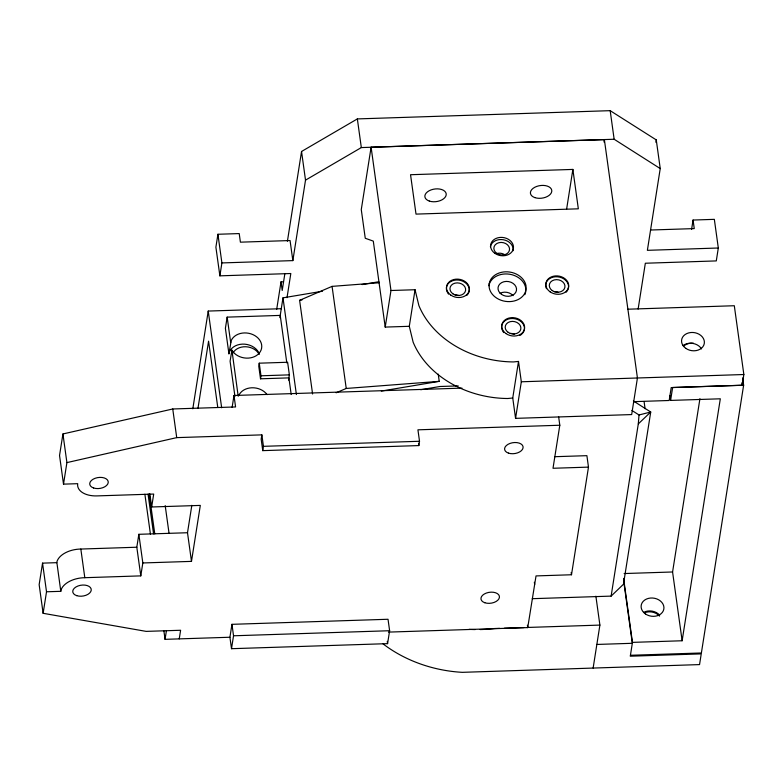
<?xml version="1.0" encoding="UTF-8"?>
<svg xmlns="http://www.w3.org/2000/svg" width="783" height="783" viewBox="0 0 783 783"><rect width="100%" height="100%" fill="white"/><g stroke="black" fill="none" stroke-linecap="round" stroke-linejoin="round"><path stroke-width="1.17" d="M179.248 638.879L180.609 630.266L146.147 631.382L43.124 613.304L46.52 591.782L60.8 591.322L56.826 562.204A21.513 12.714 -7.9 0 1 80.835 549.049L136.81 547.229L138.845 534.309L187.499 532.734L191.825 505.338M60.8 591.322L60.8 590.852A21.513 12.714 -7.9 0 1 84.809 577.697L140.783 575.877L142.829 562.957L138.845 534.309M532.254 598.692L611.122 596.108L638.302 423.897L639.016 414.97L631.881 410.439M219.876 275.841L221.902 262.931L292.852 260.612L290.062 240.547L240.401 242.172L239.216 233.579L217.928 234.264L215.893 247.174L219.876 275.841L290.816 273.521L287.018 297.667M286.813 362.891L280.226 315.402L227.158 317.135L225.396 328.322L228.93 353.789L229.478 351.724A15.777 12.528 8.9 0 1 244.795 344.168A15.777 12.528 8.9 0 1 259.418 354.18M228.93 353.789L231.239 340.527A15.777 12.528 8.9 0 1 254.906 335.643A15.777 12.528 8.9 0 1 256.305 355.658A15.777 12.528 8.9 0 1 231.915 350.187L230.094 361.208L234.939 396.404M288.536 380.117L289.367 374.861L287.615 362.255L259.242 363.185L258.762 366.19L260.514 378.806L288.888 377.876L291.198 394.515M260.514 378.806L260.984 375.791L259.242 363.185M276.683 309.393L281.019 281.86L283.446 281.782M287.41 241.272L301.543 151.481L357.351 118.918L610.182 110.667L656.262 139.903L660.235 168.57L647.375 250.325L718.314 248.005L714.341 219.348L693.063 220.043L691.585 229.429M284.846 273.747L282.213 290.464L281.019 281.86M279.874 317.634L282.986 297.843L322.527 291.207M292.852 260.612L305.517 180.139L301.543 151.481M512.748 398.009L515.566 418.357L631.675 414.569L637.431 377.993L604.368 139.609L371.103 147.214L361.276 209.609L365.26 238.267L373.295 241.115L385.216 327.088L409.294 326.305L413.14 342.181A94.038 74.698 8.9 0 0 507.775 398.508L512.748 398.009L518.503 361.433L513.531 361.932A94.038 74.698 8.9 0 1 418.895 305.605L415.049 289.73L390.971 290.513L385.216 327.088M409.294 326.305L415.049 289.73M515.566 418.357L521.321 381.781L518.503 361.433M566.638 209.022L572.872 169.422L410.546 174.717L416.008 214.111L578.334 208.816L572.872 169.422M603.987 142.007L604.368 139.609M655.89 142.3L656.262 139.903M638.125 309.079L645.339 263.235L716.288 260.915L718.314 248.005M593.132 668.065L599.895 625.088L595.883 596.176M623.591 578.412L632.458 642.373L630.295 656.203L701.235 653.883L699.552 664.591L462.342 672.333A119.779 95.144 8.9 0 1 383.112 643.929M632.458 642.373L682.13 640.758L672.577 571.981L699.933 398.684M633.711 401.659L669.181 400.495L671.207 387.595L742.157 385.275L743.85 374.519L734.307 305.732L627.888 309.207M56.826 562.664L42.546 563.134L39.15 584.656L43.124 613.304M461.97 388.123L233.99 395.484L235.585 406.945L172.749 408.98L62.934 433.958L59.537 455.491L63.511 484.139L77.703 483.679A21.513 12.714 -7.9 0 0 96.945 495.903L153.703 494.063L151.657 506.983L200.311 505.407L191.483 561.382L142.829 562.957M63.511 484.139L66.907 462.606L62.934 433.958M192.814 408.785L208.229 311.066L281.42 308.698M197.991 408.276L208.572 341.173L217.733 407.131M229.918 637.245L231.504 648.696L387.575 643.646L389.621 630.726L388.025 619.265L231.954 624.325L229.918 637.245L165.056 639.339L166.417 630.726M232.13 407.326L233.99 395.484M66.907 462.606L176.723 437.628L261.855 434.868L261.17 439.175L262.765 450.636L418.836 445.576L419.522 441.269L417.926 429.818L559.806 425.238L558.651 416.869M231.504 648.696L233.54 635.786L231.954 624.325M262.765 450.636L263.44 446.33L261.855 434.868M388.437 632.106L527.732 627.594L536.032 575.916L571.502 574.761L588.483 467.118L586.898 455.667L554.971 456.695M559.806 425.238L553.013 468.273L588.483 467.118M682.13 640.758L720.321 398.801L670.6 400.416L672.636 387.497L743.635 385.197L742.636 377.954M743.635 385.197L701.382 652.983L630.432 655.283M611.122 596.108L623.464 584.245L650.732 412.015L633.388 400.984M638.302 423.897L650.732 412.015L639.016 414.97M305.517 180.139L361.325 147.576L614.146 139.247L660.235 168.57M312.593 394.006L299.605 300.329L332.07 286.372L379.178 282.761M336.152 392.782L346.233 388.456L439.234 381.341L438.235 374.127M362.059 284.562L378.835 281.743M299.605 300.329L302.013 299.928M381.321 391.069L439.234 381.341M420.774 389.719L439.948 386.499L458.212 385.902M650.644 230.016L694.247 228.597L693.063 220.043M260.984 375.791L289.367 374.861M521.321 381.781L743.85 374.519M263.44 446.33L419.522 441.269M624.129 573.548L672.577 571.981M233.54 635.786L389.621 630.726M499.564 628.357L494.729 628.514A119.779 95.144 8.9 0 1 480.155 629.552M504.399 628.201L523.739 627.575M527.37 627.457L599.895 625.088M596.852 644.448L632.321 643.293L623.953 582.953M741.824 382.858L742.157 385.275M669.925 395.591L670.6 400.416M610.182 110.667L614.146 139.247M644.076 401.493L645.075 408.736M571.179 572.471L571.502 574.761M534.349 582.239L534.672 584.529M527.409 625.206L527.732 627.594M418.523 443.286L418.836 445.576M371.103 147.214L390.971 290.513M357.351 118.918L361.325 147.576M387.262 641.346L387.575 643.646M332.07 286.372L346.233 388.456M282.986 297.843L296.395 394.534M217.928 234.264L221.902 262.931M227.158 317.135L230.691 342.602M208.229 311.066L221.658 407.786M172.749 408.98L176.723 437.628M187.499 532.734L191.483 561.382M165.193 505.612L169.069 533.477M149.837 493.848L151.657 506.983M149.21 493.936L154.78 533.908M148.056 494.161L153.566 533.879M144.875 494.23L150.424 534.075M163.911 631.088L165.056 639.339M136.81 547.229L140.783 575.877M80.835 549.049L84.809 577.697M42.546 563.134L46.52 591.782M231.915 350.187L238.179 396.09M683.794 346.086A11.471 9.112 9 0 1 693.444 343.218M643.714 612.335A11.471 9.112 8.9 0 1 659.687 615.184M233.04 352.879A14.339 11.393 9 0 1 245.784 346.752A14.339 11.393 9 0 1 258.919 353.857M475.232 629.561A119.779 95.144 8.9 0 1 469.105 629.356M644.399 612.844A11.471 9.112 8.9 0 1 659.55 616.094M238.698 395.728A15.777 12.528 8.9 0 1 251.813 387.781A15.777 12.528 8.9 0 1 267.111 394.642M497.146 253.467A7.889 6.264 8.9 0 1 504.908 254.857M455.04 294.927A7.889 6.264 8.9 0 1 459.063 295.651M510.271 333.431A7.889 6.264 8.9 0 1 514.284 334.155M554.364 291.687A7.889 6.264 8.9 0 1 558.387 292.411M500.073 293.312A9.318 7.409 8.9 0 1 513.051 295.631M446.427 289.563A11.5 9.142 8.9 0 1 460.991 280.549A11.5 9.142 8.9 0 1 466.766 295.426M448.59 294.105A11.5 9.142 8.9 0 1 447.553 292.676M447.152 291.922A11.5 9.142 8.9 0 1 446.584 290.356M546.475 288.682A11.5 9.142 8.9 0 1 557.359 276.781A11.5 9.142 8.9 0 1 567.626 290.219M567.195 290.914A11.5 9.142 8.9 0 1 566.089 292.186M502.05 329.653A11.5 9.142 8.9 0 1 515.243 318.808A11.5 9.142 8.9 0 1 521.987 333.93M521.331 334.498A11.5 9.142 8.9 0 1 519.834 335.467M503.821 332.609A11.5 9.142 8.9 0 1 502.373 330.426M524.825 294.702A18.645 14.808 8.9 0 0 525.667 291.912L525.687 288.027A18.645 14.808 8.9 0 0 507.345 273.981A18.645 14.808 8.9 0 0 488.876 285.805M490.383 246.714A11.5 9.142 8.9 0 1 503.42 239.755A11.5 9.142 8.9 0 1 513.031 250.756M683.001 345.606A11.471 9.112 8.9 0 1 701.509 348.905M489.218 283.652L489.199 287.537A18.645 14.808 8.9 0 0 507.541 301.582A18.645 14.808 8.9 0 0 526 289.759L526.019 285.873A18.645 14.808 8.9 0 0 507.687 271.838A18.645 14.808 8.9 0 0 489.218 283.652M645.398 613.911A11.471 9.112 8.9 0 0 663.818 609.184A11.471 9.112 8.9 0 0 648.353 598.408A11.471 9.112 8.9 0 0 645.398 613.911M93.608 487.985A9.318 5.51 -7.9 0 0 108.211 482.69A9.318 5.51 -7.9 0 0 95.135 478.286A9.318 5.51 -7.9 0 0 93.608 487.985M484.824 602.744A9.318 5.51 -7.9 0 0 499.417 597.449A9.318 5.51 -7.9 0 0 486.351 593.054A9.318 5.51 -7.9 0 0 484.824 602.744M508.47 453.122A9.318 5.51 -7.9 0 0 523.073 447.827A9.318 5.51 -7.9 0 0 509.997 443.423A9.318 5.51 -7.9 0 0 508.47 453.122M76.754 595.667A9.318 5.51 -7.9 0 0 91.229 590.235A9.318 5.51 -7.9 0 0 78.006 585.987A9.318 5.51 -7.9 0 0 76.754 595.667M452.917 293.831A7.889 6.264 8.9 0 0 465.572 290.571A7.889 6.264 8.9 0 0 454.952 283.162A7.889 6.264 8.9 0 0 452.917 293.831M508.138 332.325A7.889 6.264 8.9 0 0 520.803 329.075A7.889 6.264 8.9 0 0 510.173 321.666A7.889 6.264 8.9 0 0 508.138 332.325M552.24 290.581A7.889 6.264 8.9 0 0 564.895 287.332A7.889 6.264 8.9 0 0 554.266 279.923A7.889 6.264 8.9 0 0 552.24 290.581M501.482 294.339A9.318 7.409 8.9 0 0 516.447 290.493A9.318 7.409 8.9 0 0 503.89 281.743A9.318 7.409 8.9 0 0 501.482 294.339M450.802 295.093A11.5 9.142 8.9 0 0 469.271 290.346A11.5 9.142 8.9 0 0 453.768 279.541A11.5 9.142 8.9 0 0 450.802 295.093M550.126 291.853A11.5 9.142 8.9 0 0 568.595 287.107A11.5 9.142 8.9 0 0 553.092 276.301A11.5 9.142 8.9 0 0 550.126 291.853M494.895 253.349A11.5 9.142 8.9 0 0 513.364 248.602A11.5 9.142 8.9 0 0 497.871 237.797A11.5 9.142 8.9 0 0 494.895 253.349M506.024 333.597A11.5 9.142 8.9 0 0 524.502 328.85A11.5 9.142 8.9 0 0 508.999 318.045A11.5 9.142 8.9 0 0 506.024 333.597M496.804 253.369A7.889 6.264 8.9 0 0 509.469 250.12A7.889 6.264 8.9 0 0 498.84 242.71A7.889 6.264 8.9 0 0 496.804 253.369M429.338 201.074A10.756 6.352 -7.9 0 0 446.183 194.957A10.756 6.352 -7.9 0 0 431.1 189.897A10.756 6.352 -7.9 0 0 429.338 201.074M534.906 197.629A10.756 6.352 -7.9 0 0 551.751 191.512A10.756 6.352 -7.9 0 0 536.668 186.442A10.756 6.352 -7.9 0 0 534.906 197.629M685.839 348.376A11.471 9.112 8.9 0 0 704.26 343.649A11.471 9.112 8.9 0 0 688.795 332.873A11.471 9.112 8.9 0 0 685.839 348.376"/></g></svg>
